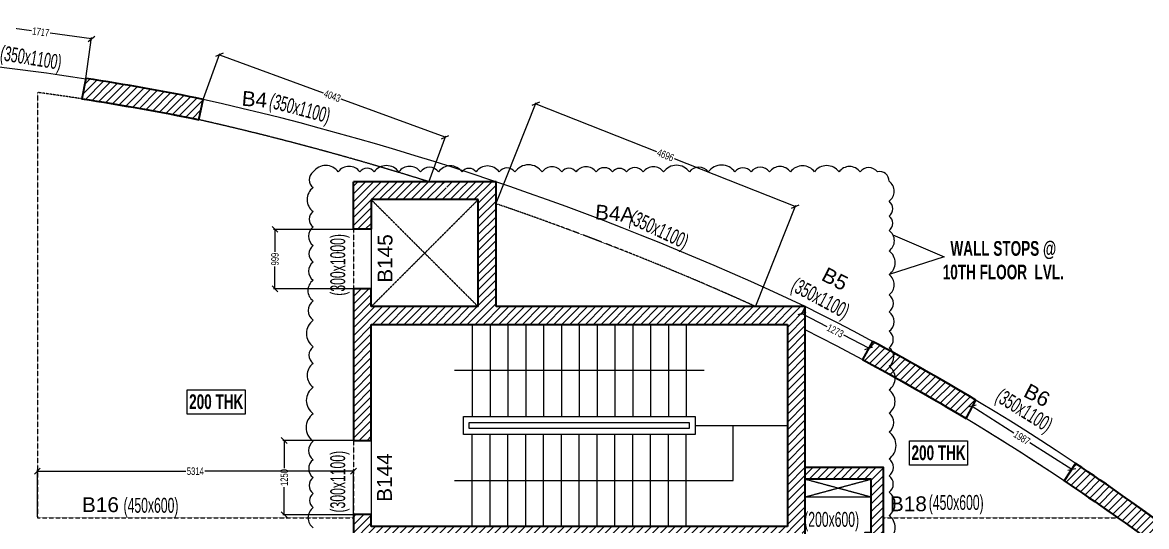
# Model space of a CAD drawing. Header units: millimetres. Extents: x 18542 to 87256, y 14692 to 73451.
# Drawn here: x 32736 to 51640, y 64663 to 73143 of the extents above; entities that cross this region are included whole.
import ezdxf
from ezdxf.enums import TextEntityAlignment as Align

# ---------------------------------------------------------------- set-up
doc = ezdxf.new("R2010")
doc.units = ezdxf.units.MM
doc.linetypes.add('HIDDEN', pattern=[0.375, 0.25, -0.125])
for name, color, linetype, lineweight in [('A-ANNO-DIMS', 8, 'Continuous', 15), ('A-DETL-MISC', 35, 'Continuous', 15), ('A-FLOR-IDEN', 11, 'Continuous', 9), ('A-HIDD-ABVE', 8, 'HIDDEN', 20), ('S-BEAM-IDEN', 2, 'Continuous', 9), ('S-COLS', 5, 'Continuous', 35)]:
    doc.layers.add(name, color=color, linetype=linetype, lineweight=lineweight)
for name, color, linetype in [('Beam Nos', 7, 'Continuous'), ('S-BEAM', 7, 'Continuous'), ('S-COL HATCH', 9, 'Continuous'), ('S-DIM', 7, 'Continuous')]:
    doc.layers.add(name, color=color, linetype=linetype)
doc.styles.add('Dim.s & Anno.(Misc.)', font='ARIALN.TTF')
doc.styles.add('SC-BBS1', font='SansSerif')
doc.styles.add('sobha.sed', font='swisscl.ttf')
doc.styles.add('Swis721 LtCn BT', font='swisscl.ttf', dxfattribs={"width": 0.9, "height": 233.355162})
doc.styles.add('Swis721 LtCn BT_B', font='', dxfattribs={"width": 0.9, "height": 246.918336})
doc.styles.get('Swis721 LtCn BT_B').set_extended_font_data('Swis721 LtCn BT', bold=True)
doc.dimstyles.new('A-GFC-100', dxfattribs={"dimscale": 100, "dimtxt": 1.75, "dimasz": 1.5, "dimexe": 1.5, "dimexo": 0, "dimgap": 1, "dimtad": 1, "dimdsep": 46, "dimtxsty": 'Dim.s & Anno.(Misc.)', "dimblk": 'ARCHTICK', "dimcen": 0, "dimdle": 1.5, "dimclrd": 256, "dimclre": 8, "dimclrt": 6, "dimazin": 2, "dimtfac": 1, "dimtix": 1, "dimtmove": 2, "dimatfit": 3, "dimfxl": 1, "dimtolj": 1, "dimlwd": -1, "dimlwe": 9, "dimarcsym": 0})
doc.dimstyles.new('S-50', dxfattribs={"dimscale": 50, "dimtxt": 2.5, "dimasz": 2, "dimexe": 0.5, "dimexo": 0.25, "dimgap": 0.25, "dimtad": 0, "dimdec": 0, "dimrnd": 0.0005, "dimzin": 0, "dimdsep": 46, "dimtxsty": 'sobha.sed', "dimblk": 'OBLIQUE', "dimcen": 0.09, "dimclrd": 8, "dimclre": 8, "dimclrt": 6, "dimadec": 0, "dimazin": 0, "dimtfac": 1, "dimtdec": 0, "dimtofl": 0, "dimtmove": 2, "dimatfit": 3, "dimfxl": 0.18, "dimtolj": 1, "dimtzin": 0, "dimlwd": -1, "dimlwe": -1, "dimarcsym": 0})
pattern_1 = [(45, (-31199541.81, 20886566.64), (-66.29126074, 66.29126074), [])]

# ---------------------------------------------------------------- blocks, each defined once
blk = doc.blocks.new('_ARCHTICK')
at = {"color": 0, "linetype": 'ByBlock', "const_width": 0.15}
blk.add_lwpolyline([(-0.5, -0.5), (0.5, 0.5)], dxfattribs=at)
blk = doc.blocks.new('_OBLIQUE')
at = {"color": 0, "linetype": 'ByBlock'}
blk.add_line((-0.5, -0.5), (0.5, 0.5), dxfattribs=at)
blk = doc.blocks.new('*D269')
at = {"layer": 'Defpoints', "color": 0, "transparency": 16777216}
for p in [(45901, 68363, 0), (47032, 67778, 0), (46972, 67663)]:
    blk.add_point(p, dxfattribs=at)
at = {"layer": 'S-DIM', "color": 8, "transparency": 16777216}
for p, q in [((45895, 68352), (45830, 68225)), ((45841, 68248), (46265, 68028)), ((46972, 67663), (46548, 67882)), ((47026, 67767), (46961, 67641))]:
    blk.add_line(p, q, dxfattribs=at)
at = {"layer": 'S-DIM', "color": 8, "transparency": 16777216, "xscale": 100, "yscale": 100, "zscale": 100}
for p, rotation in [((45841, 68248), 152.6659468066405), ((46972, 67663), 332.6659468066405)]:
    blk.add_blockref('_OBLIQUE', p, dxfattribs=dict(at, rotation=rotation))
at = {"layer": 'S-DIM', "color": 6, "transparency": 16777216, "insert": (46406, 67955), "char_height": 125, "attachment_point": 5, "rotation": 332.6659, "style": 'sobha.sed'}
blk.add_mtext('\\A1;1273', dxfattribs=at)
blk = doc.blocks.new('*D270')
at = {"layer": 'Defpoints', "color": 0, "transparency": 16777216}
for p in [(48770, 66789, 0), (50384, 65624), (50448, 65725, 0)]:
    blk.add_point(p, dxfattribs=at)
at = {"layer": 'S-DIM', "color": 8, "transparency": 16777216}
for p, q in [((48764, 66778), (48693, 66667)), ((48707, 66688), (49411, 66241)), ((50384, 65624), (49680, 66071)), ((50441, 65714), (50371, 65603))]:
    blk.add_line(p, q, dxfattribs=at)
at = {"layer": 'S-DIM', "color": 8, "transparency": 16777216, "xscale": 100, "yscale": 100, "zscale": 100}
for p, rotation in [((48707, 66688), 147.605204954426), ((50384, 65624), 327.605204954426)]:
    blk.add_blockref('_OBLIQUE', p, dxfattribs=dict(at, rotation=rotation))
at = {"layer": 'S-DIM', "color": 6, "transparency": 16777216, "insert": (49545, 66156), "char_height": 125, "attachment_point": 5, "rotation": 327.6052, "style": 'sobha.sed'}
blk.add_mtext('\\A1;1987', dxfattribs=at)
blk = doc.blocks.new('*D347')
at = {"layer": 'Defpoints', "color": 0, "transparency": 16777216}
for p in [(38301, 65593), (32986, 64812), (38301, 64812)]:
    blk.add_point(p, dxfattribs=at)
at = {"layer": 'S-DIM', "color": 8, "transparency": 16777216}
for p, q in [((32986, 64824), (32986, 65618)), ((38301, 64824), (38301, 65618)), ((32986, 65593), (35482, 65593)), ((38301, 65593), (35805, 65593))]:
    blk.add_line(p, q, dxfattribs=at)
at = {"layer": 'S-DIM', "color": 8, "transparency": 16777216, "xscale": 100, "yscale": 100, "zscale": 100, "rotation": 180}
blk.add_blockref('_OBLIQUE', (32986, 65593), dxfattribs=at)
at = {"layer": 'S-DIM', "color": 8, "transparency": 16777216, "xscale": 100, "yscale": 100, "zscale": 100}
blk.add_blockref('_OBLIQUE', (38301, 65593), dxfattribs=at)
at = {"layer": 'S-DIM', "color": 6, "transparency": 16777216, "insert": (35643, 65593), "char_height": 125, "attachment_point": 5, "style": 'sobha.sed'}
blk.add_mtext('\\A1;5314', dxfattribs=at)
blk = doc.blocks.new('*D428')
at = {"layer": 'Defpoints', "color": 0, "transparency": 16777216}
for p in [(33895, 72867), (32100, 72422, 0), (33802, 72189, 0)]:
    blk.add_point(p, dxfattribs=at)
at = {"layer": 'S-DIM', "color": 8, "transparency": 16777216}
for p, q in [((32102, 72434), (32196, 73125)), ((32193, 73100), (32886, 73005)), ((33895, 72867), (33201, 72962)), ((33804, 72201), (33898, 72892))]:
    blk.add_line(p, q, dxfattribs=at)
at = {"layer": 'S-DIM', "color": 8, "transparency": 16777216, "xscale": 100, "yscale": 100, "zscale": 100}
for p, rotation in [((32193, 73100), 172.2204267206045), ((33895, 72867), 352.2204267206046)]:
    blk.add_blockref('_OBLIQUE', p, dxfattribs=dict(at, rotation=rotation))
at = {"layer": 'S-DIM', "color": 6, "transparency": 16777216, "insert": (33044, 72984), "char_height": 125, "attachment_point": 5, "rotation": 352.2204, "style": 'sobha.sed'}
blk.add_mtext('\\A1;1717', dxfattribs=at)
blk = doc.blocks.new('*D429')
at = {"layer": 'Defpoints', "color": 0, "transparency": 16777216}
for p in [(35774, 71849, 0), (39845, 71212), (39571, 70463, 0)]:
    blk.add_point(p, dxfattribs=at)
at = {"layer": 'S-DIM', "color": 8, "transparency": 16777216}
for p, q in [((35778, 71861), (36056, 72623)), ((36047, 72599), (37794, 71961)), ((39845, 71212), (38098, 71850)), ((39576, 70474), (39854, 71236))]:
    blk.add_line(p, q, dxfattribs=at)
at = {"layer": 'S-DIM', "color": 8, "transparency": 16777216, "xscale": 100, "yscale": 100, "zscale": 100}
for p, rotation in [((36047, 72599), 159.9410976017886), ((39845, 71212), 339.9410976017886)]:
    blk.add_blockref('_OBLIQUE', p, dxfattribs=dict(at, rotation=rotation))
at = {"layer": 'S-DIM', "color": 6, "transparency": 16777216, "insert": (37946, 71906), "char_height": 125, "attachment_point": 5, "rotation": 339.9411, "style": 'sobha.sed'}
blk.add_mtext('\\A1;4043', dxfattribs=at)
blk = doc.blocks.new('*D430')
at = {"layer": 'Defpoints', "color": 0, "transparency": 16777216}
for p in [(41367, 71775), (40701, 70092, 0), (45067, 68363, 0)]:
    blk.add_point(p, dxfattribs=at)
at = {"layer": 'S-DIM', "color": 8, "transparency": 16777216}
for p, q in [((40705, 70104), (41376, 71798)), ((41367, 71775), (43400, 70970)), ((45733, 70045), (43701, 70851)), ((45071, 68374), (45742, 70069))]:
    blk.add_line(p, q, dxfattribs=at)
at = {"layer": 'S-DIM', "color": 8, "transparency": 16777216, "xscale": 100, "yscale": 100, "zscale": 100}
for p, rotation in [((41367, 71775), 158.3877421367296), ((45733, 70045), 338.3877421367296)]:
    blk.add_blockref('_OBLIQUE', p, dxfattribs=dict(at, rotation=rotation))
at = {"layer": 'S-DIM', "color": 6, "transparency": 16777216, "insert": (43550, 70910), "char_height": 125, "attachment_point": 5, "rotation": 338.3877, "style": 'sobha.sed'}
blk.add_mtext('\\A1;4696', dxfattribs=at)
blk = doc.blocks.new('*D442')
at = {"layer": 'Defpoints', "color": 0, "transparency": 16777216}
for p in [(38601, 69662, 0), (36983, 68663), (38601, 68663, 0)]:
    blk.add_point(p, dxfattribs=at)
at = {"layer": 'S-DIM', "color": 8, "transparency": 16777216}
for p, q in [((38588, 69662), (36958, 69662)), ((36983, 69662), (36983, 69284)), ((36983, 68663), (36983, 69040)), ((38588, 68663), (36958, 68663))]:
    blk.add_line(p, q, dxfattribs=at)
at = {"layer": 'S-DIM', "color": 8, "transparency": 16777216, "xscale": 100, "yscale": 100, "zscale": 100}
for p, rotation in [((36983, 69662), 90), ((36983, 68663), 270)]:
    blk.add_blockref('_OBLIQUE', p, dxfattribs=dict(at, rotation=rotation))
at = {"layer": 'S-DIM', "color": 6, "transparency": 16777216, "insert": (36983, 69162), "char_height": 125, "attachment_point": 5, "rotation": 90, "style": 'sobha.sed'}
blk.add_mtext('\\A1;999', dxfattribs=at)
blk = doc.blocks.new('*D443')
at = {"layer": 'Defpoints', "color": 0, "transparency": 16777216}
for p in [(38601, 66112, 0), (37139, 64862), (38601, 64862, 0)]:
    blk.add_point(p, dxfattribs=at)
at = {"layer": 'S-DIM', "color": 8, "transparency": 16777216}
for p, q in [((38588, 66112), (37114, 66112)), ((37139, 66112), (37139, 65646)), ((37139, 64862), (37139, 65327)), ((38588, 64862), (37114, 64862))]:
    blk.add_line(p, q, dxfattribs=at)
at = {"layer": 'S-DIM', "color": 8, "transparency": 16777216, "xscale": 100, "yscale": 100, "zscale": 100}
for p, rotation in [((37139, 66112), 90), ((37139, 64862), 270)]:
    blk.add_blockref('_OBLIQUE', p, dxfattribs=dict(at, rotation=rotation))
at = {"layer": 'S-DIM', "color": 6, "transparency": 16777216, "insert": (37139, 65487), "char_height": 125, "attachment_point": 5, "rotation": 90, "style": 'sobha.sed'}
blk.add_mtext('\\A1;1250', dxfattribs=at)
blk = doc.blocks.new('A$C21ee9bdd')
at = {"layer": 'A-DETL-MISC'}
for p, q in [((-5300, 0), (-5300, -1550)), ((-5000, 0), (-5000, -1550)), ((-4700, 0), (-4700, -1550)), ((-4400, 0), (-4400, -1550)), ((-4100, 0), (-4100, -1550)), ((-3800, 0), (-3800, -1550)), ((-3500, 0), (-3500, -1550)), ((-3200, 0), (-3200, -1550)), ((-2900, 0), (-2900, -1550)), ((-2600, 0), (-2600, -1550)), ((-2300, 0), (-2300, -1550)), ((-2000, 0), (-2000, -1550)), ((-1700, 0), (-1700, -1550)), ((-1550, -1700), (0, -1700)), ((-5300, -3400), (-5300, -1850)), ((-5000, -3400), (-5000, -1850)), ((-4700, -3400), (-4700, -1850)), ((-4400, -3400), (-4400, -1850)), ((-4100, -3400), (-4100, -1850)), ((-3800, -3400), (-3800, -1850)), ((-3500, -3400), (-3500, -1850)), ((-3200, -3400), (-3200, -1850)), ((-2900, -3400), (-2900, -1850)), ((-2600, -3400), (-2600, -1850)), ((-2300, -3400), (-2300, -1850)), ((-2000, -3400), (-2000, -1850)), ((-1700, -3400), (-1700, -1850))]:
    blk.add_line(p, q, dxfattribs=at)
for points in [[(-1550, -1550), (-1550, -1850), (-5450, -1850), (-5450, -1550)], [(-1650, -1650), (-1650, -1750), (-5350, -1750), (-5350, -1650)]]:
    blk.add_lwpolyline(points, close=True, dxfattribs=at)
at = {"layer": 'A-ANNO-DIMS', "ltscale": 500}
for points in [[(-1400, -775), (-5600, -775)], [(-1700, -2625), (-912, -2625), (-912, -1700)], [(-5600, -2625), (-1700, -2625)]]:
    blk.add_leader(points, dimstyle='A-GFC-100', override={"dimasz": 0.002, "dimtad": 0, "dimfxl": 0.18, "dimarcsym": 1}, dxfattribs=at)

msp = doc.modelspace()

# ---------------------------------------------------------------- hatches: boundary and pattern name
at = {"layer": 'S-COL HATCH', "transparency": 33554687}
h = msp.add_hatch(dxfattribs=at)
h.set_pattern_fill('ANSI31', color=256, scale=750)
h.set_pattern_definition(pattern_1)
h.paths.add_polyline_path([(35704, 71506.4), (35773.7, 71849.4, 0.0118114), (33804.4, 72201.6), (33734.6, 71858.3, -0.0119099)])
h = msp.add_hatch(dxfattribs=at)
h.set_pattern_fill('ANSI31', color=256, scale=750)
h.set_pattern_definition(pattern_1)
h.paths.add_polyline_path([(39411.4, 70462.7), (38300.6, 70462.7), (38300.6, 69662.7), (38600.6, 69662.7), (38600.6, 70162.7), (39411.4, 70162.7)], flags=17)
h.paths.add_polyline_path([(39711.4, 70462.7), (39411.4, 70462.7), (39411.4, 70162.7), (39711.4, 70162.7)], flags=17)
edge = h.paths.add_edge_path()
edge.add_line((39749.9, 70462.7), (40303.7, 70462.7))
edge.add_line((40303.7, 70462.7), (40175.4, 70327))
edge.add_line((40175.4, 70327), (39990.5, 70310.1))
edge.add_line((39990.5, 70310.1), (39711.4, 70462.7))
edge.add_line((39711.4, 70462.7), (39711.4, 70162.7))
edge.add_line((39711.4, 70162.7), (40400.6, 70162.7))
edge.add_line((40400.6, 70162.7), (40400.6, 68362.7))
edge.add_line((40400.6, 68362.7), (38600.6, 68362.7))
edge.add_line((38600.6, 68362.7), (38600.6, 68662.7))
edge.add_line((38600.6, 68662.7), (38300.6, 68662.7))
edge.add_line((38300.6, 68662.7), (38300.6, 66112.7))
edge.add_line((38300.6, 66112.7), (38600.6, 66112.7))
edge.add_line((38600.6, 66112.7), (38600.6, 68062.7))
edge.add_line((38600.6, 68062.7), (45441.7, 68062.7))
edge.add_line((45441.7, 68062.7), (45441.7, 68362.7))
edge.add_line((45441.7, 68362.7), (45127.1, 68362.7))
edge.add_line((45127.1, 68362.7), (45122.8, 68352.6))
edge.add_arc((27066.6, 30432.3), 41999.7, 64.53794, 64.5701)
edge.add_line((45101.5, 68362.7), (40700.6, 68362.7))
edge.add_line((40700.6, 68362.7), (40700.6, 70462.7))
edge.add_line((40700.6, 70462.7), (40596.3, 70462.7))
edge.add_line((40596.3, 70462.7), (40303.7, 70462.7))
edge.add_arc((40026.8, 70660.6), 340.3, 215.54825, 324.45175, ccw=False)
h.paths.add_polyline_path([(45900.6, 68362.7), (45441.7, 68362.7), (45441.7, 68062.7), (45600.6, 68062.7), (45600.6, 64662.7), (45441.7, 64662.7), (45441.7, 64362.7), (45900.6, 64362.7)])
h.paths.add_polyline_path([(45441.7, 64662.7), (38600.6, 64662.7), (38600.6, 64862.7), (38300.6, 64862.7), (38300.6, 64362.7), (45441.7, 64362.7)])
h = msp.add_hatch(dxfattribs=at)
h.set_pattern_fill('ANSI31', color=256, scale=750)
h.set_pattern_definition(pattern_1)
h.paths.add_polyline_path([(47031.5, 67778.1), (46865.7, 67469.9, -0.0119099), (48604.4, 66480.4), (48770.4, 66788.9, 0.0118114)])
h = msp.add_hatch(dxfattribs=at)
h.set_pattern_fill('ANSI31', color=256, scale=750)
h.set_pattern_definition(pattern_1)
h.paths.add_polyline_path([(47210.6, 65661.6), (45900.6, 65661.5), (45900.6, 65461.5), (47010.6, 65461.6), (47010.6, 64561.5), (46910.6, 64561.6), (46910.6, 64362.7), (47210.6, 64361.5), (47210.6, 64561.5)])
h = msp.add_hatch(dxfattribs=at)
h.set_pattern_fill('ANSI31', color=256, scale=750)
h.set_pattern_definition(pattern_1)
h.paths.add_polyline_path([(50448, 65724.5), (50253.2, 65433.7, -0.0119099), (51888.2, 64280.8), (52083.2, 64571.9, 0.0118114)])

# ---------------------------------------------------------------- linework, layer by layer
at = {"layer": 'A-FLOR-IDEN', "color": 8, "flags": 128}
for points in [[(36483.3, 66964.4), (36483.3, 66552.6), (35505.8, 66552.6), (35505.8, 66964.4)], [(36483.3, 66964.4), (36483.3, 66552.6), (35505.8, 66552.6), (35505.8, 66964.4)], [(48632.3, 66105.4), (48632.3, 65693.6), (47654.8, 65693.6), (47654.8, 66105.4)], [(48632.3, 66105.4), (48632.3, 65693.6), (47654.8, 65693.6), (47654.8, 66105.4)]]:
    msp.add_lwpolyline(points, close=True, dxfattribs=at)
at = {"layer": 'A-HIDD-ABVE', "linetype": 'HIDDEN'}
for p, q in [((38600.6, 70162.7, 0), (40400.6, 68362.7, 0)), ((38600.6, 68362.7, 0), (40400.6, 70162.7, 0)), ((45900.6, 65161.5, 0), (47010.6, 65461.6, 0)), ((45900.6, 65461.5, 0), (47010.6, 65161.6, 0))]:
    msp.add_line(p, q, dxfattribs=at)
at = {"layer": 'S-BEAM', "linetype": 'HIDDEN'}
for p, q in [((38300.6, 69661.5, 0), (38300.6, 68661.5, 0)), ((38300.6, 66111.5, 0), (38300.6, 64861.5, 0)), ((32986.2, 64811.5), (38300.6, 64811.5)), ((47210.6, 64811.5, 0), (51156, 64811.5, 0))]:
    msp.add_line(p, q, dxfattribs=at)
at = {"layer": 'S-BEAM'}
for p, q in [((38600.6, 69661.5, 0), (38600.6, 68661.5, 0)), ((38600.6, 66111.5, 0), (38600.6, 64861.5, 0)), ((45900.6, 65161.5, 0), (47010.6, 65161.6, 0))]:
    msp.add_line(p, q, dxfattribs=at)
at = {"layer": 'S-BEAM', "linetype": 'HIDDEN', "elevation": 0}
for points in [[(35705, 71506.1, 0.0168801), (32986.2, 71965.8), (32986.2, 64811.5)], [(39571.3, 70462.7, 0.0205865), (35696.5, 71508)], [(45066.7, 68362.7, 0.0240935), (40700.6, 70092.4, 0.0240935)], [(49311.2, 66044.9, 0.0124051), (47570.1, 67082.2, 0.0124051)], [(51156, 64811.5, 0.0135836), (49311.2, 66044.9, 0.0103147)]]:
    msp.add_lwpolyline(points, format="xyb", dxfattribs=at)
at = {"layer": 'S-BEAM', "ltscale": 250000, "elevation": 0}
for points in [[(45900.6, 68362.7, 0.0546873), (35773.7, 71849.4, 0.0317099)], [(86140.8, 49574.9, -0.1044195), (54023.7, 63039.9, 0.059137), (45900.6, 68362.7, 0.059137)], [(86075, 49231.1, -0.1044683), (53811.2, 62761.4, 0.0581656), (45900.6, 67971.3, 0.0581656)]]:
    msp.add_lwpolyline(points, format="xyb", dxfattribs=at)
at = {"layer": 'S-BEAM', "ltscale": 250000}
msp.add_arc((27486.4, 32305.8, 0), 40380.2, 81.00201, 101.23709, dxfattribs=at)
at = {"layer": 'S-BEAM-IDEN'}
msp.add_lwpolyline([(47309.8, 64444.7, 0.5205671), (47309.8, 64847.1, 0.5205671), (47309.8, 65238.8, 0.5205671), (47309.8, 65516.1, 0.5205671), (47309.8, 65799.4, 0.5205671), (47309.8, 66255.5, 0.5205671), (47309.8, 66568.2, 0.5205671), (47309.8, 66960.3, 0.5205671), (47309.8, 67359.9, 0.5205671), (47309.8, 67671.2, 0.5205671), (47309.8, 67947.1, 0.5205671), (47309.8, 68274.6, 0.5205671), (47309.8, 68560.3, 0.5205671), (47309.8, 68900.9, 0.5205671), (47309.8, 69298.8, 0.5205671), (47309.8, 69644, 0.5205671), (47309.8, 69883.4, 0.5205671), (47309.8, 70135.2, 0.5205671), (47309.8, 70470.9, 0.5205671), (47113.9, 70627, 0.5205671), (46823.4, 70627, 0.5205671), (46468.5, 70627, 0.5205671), (46056.5, 70627, 0.5205671), (45653.8, 70627, 0.5205671), (45298.7, 70627, 0.5205671), (44988.7, 70627, 0.5205671), (44718.7, 70627, 0.5205671), (44269.1, 70627, 0.5205671), (43953.7, 70627, 0.5205671), (43518, 70627, 0.5205671), (43176.3, 70627, 0.5205671), (42895, 70627, 0.5205671), (42661.3, 70627, 0.5205671), (42382.4, 70627, 0.5205671), (42046.4, 70627, 0.5205671), (41806.8, 70627, 0.5205671), (41476.8, 70627, 0.5205671), (41016.4, 70627, 0.5205671), (40752.7, 70627, 0.5205671), (40363.7, 70627, 0.5205671), (40128.5, 70627, 0.5205671), (39732.7, 70627, 0.5205671), (39428.7, 70627, 0.5205671), (39064.4, 70627, 0.5205671), (38651.3, 70627, 0.5205671), (38410.7, 70627, 0.5205671), (38045.7, 70627, 0.5205671), (37626.6, 70627, 0.5205671), (37626.6, 70364.1, 0.5205671), (37626.6, 69961.9, 0.5205671), (37626.6, 69702.8, 0.5205671), (37626.6, 69389.8, 0.5205671), (37626.6, 69109.8, 0.5205671), (37626.6, 68806.5, 0.5205671), (37626.6, 68458.8, 0.5205671), (37626.6, 68133.4, 0.5205671), (37626.6, 67686.9, 0.5205671), (37626.6, 67407.8, 0.5205671), (37626.6, 67008.2, 0.5205671), (37626.6, 66560.2, 0.5205671), (37626.6, 66096.2, 0.5205671), (37626.6, 65785.1, 0.5205671), (37626.6, 65488.4, 0.5205671), (37626.6, 65217.5, 0.5205671), (37626.6, 64980.1, 0.5205671), (37626.6, 64639.5, 0.5205671)], format="xyb", dxfattribs=at)
msp.add_lwpolyline([(47375.4, 69569.5), (48239.2, 69199.6), (47309.8, 68900.9)], dxfattribs=at)
at = {"layer": 'S-COLS'}
for p, q in [((40700.6, 70462.7, 0), (38300.6, 70462.7, 0)), ((40700.6, 68362.7, 0), (40700.6, 70462.7, 0)), ((40400.6, 70162.7, 0), (38600.6, 70162.7, 0)), ((40400.6, 68362.7, 0), (40400.6, 70162.7, 0)), ((40400.6, 68362.7, 0), (38600.6, 68362.7, 0)), ((45900.6, 68362.7, 0), (40700.6, 68362.7, 0)), ((45900.6, 64362.7, 0), (45900.6, 68362.7, 0)), ((38600.6, 68062.7, 0), (45600.6, 68062.7, 0)), ((38600.6, 66112.7, 0), (38600.6, 68062.7, 0)), ((45600.6, 68062.7, 0), (45600.6, 64662.7, 0)), ((38300.6, 66112.7, 0), (38600.6, 66112.7, 0)), ((38300.6, 64862.7, 0), (38300.6, 64362.7, 0)), ((38600.6, 64862.7, 0), (38300.6, 64862.7, 0)), ((38600.6, 64662.7, 0), (38600.6, 64862.7, 0)), ((45600.6, 64662.7, 0), (38600.6, 64662.7, 0))]:
    msp.add_line(p, q, dxfattribs=at)
at = {"layer": 'S-COLS', "elevation": 0}
for points in [[(35704, 71506.4), (35773.7, 71849.4, 0.0118114), (33804.4, 72201.6), (33734.6, 71858.3, -0.0119099), (35704, 71506.4)], [(48770.4, 66788.9, 0.0118114), (47031.5, 67778.1), (46865.7, 67469.9, -0.0119099), (48604.4, 66480.4), (48770.4, 66788.9)], [(50448, 65724.5), (50253.2, 65433.7, -0.0119099), (51888.2, 64280.8), (52083.2, 64571.9, 0.0118114), (50448, 65724.5)]]:
    msp.add_lwpolyline(points, format="xyb", dxfattribs=at)
for points in [[(38600.6, 70162.7), (38600.6, 69662.7), (38300.6, 69662.7), (38300.6, 70462.7)], [(38600.6, 68362.7), (38600.6, 68662.7), (38300.6, 68662.7), (38300.6, 66112.7)], [(45900.6, 65661.5), (47210.6, 65661.6), (47210.6, 64561.5), (47210.6, 64361.5), (46910.6, 64362.7), (46910.6, 64561.6), (47010.6, 64561.5), (47010.6, 65461.6), (45900.6, 65461.5), (45900.6, 65661.5)]]:
    msp.add_lwpolyline(points, dxfattribs=at)

# ---------------------------------------------------------------- block references
at = {"layer": 'S-BEAM-IDEN'}
msp.add_blockref('A$C21ee9bdd', (45600.6, 68062.7, 0), dxfattribs=at)

# ---------------------------------------------------------------- texts
at = {"layer": 'A-FLOR-IDEN', "color": 1, "attachment_point": 2, "line_spacing_factor": 0.964267, "style": 'Swis721 LtCn BT_B'}
for s, insert, char_height, width in [('WALL STOPS @ \\P10TH FLOOR  LVL.', (49232.1, 69464.8), 246.918, 3733.482), ('200 THK', (35994.6, 66886.3), 246.92, 1155), ('200 THK', (35994.6, 66886.3), 246.92, 1155), ('200 THK', (48143.6, 66027.3), 246.92, 1155), ('200 THK', (48143.6, 66027.3), 246.92, 1155)]:
    msp.add_mtext(s, dxfattribs=dict(at, insert=insert, char_height=char_height, width=width))
at = {"layer": 'Beam Nos', "color": 3, "style": 'SC-BBS1'}
for s, rotation, p in [('B4', 355.13395, (36622.5, 71651.5, 0)), ('B4A', 355.13395, (42680.8, 69730, 0)), ('B145', 90, (39033.2, 69172, 0)), ('B5', 332.64829, (46309.3, 68651.4, 0)), ('B6', 332.64829, (49707.7, 66694.1)), ('B144', 90, (39023.3, 65486.3))]:
    msp.add_text(s, height=250, rotation=rotation, dxfattribs=at).set_placement(p, align=Align.BOTTOM_CENTER)
for s, p in [('B16', (34047.6, 64830.4, 0)), ('B18', (47635.1, 64845.4, 0))]:
    msp.add_text(s, height=250, dxfattribs=at).set_placement(p, align=Align.BOTTOM_CENTER)
at = {"layer": 'S-BEAM-IDEN', "color": 3, "style": 'Swis721 LtCn BT', "width": 0.8}
for s, rotation, p in [('(350x1100)', 350.68539, (32348.2, 72512)), ('(300x1000)', 90, (38163.4, 68546.1, 0)), ('(350x1100)', 331.79745, (45643.5, 68642.4)), ('(300x1100)', 90, (38163.4, 64898.3, 0))]:
    msp.add_text(s, height=250, rotation=rotation, dxfattribs=at).set_placement(p)
at = {"layer": 'S-BEAM-IDEN', "style": 'Swis721 LtCn BT', "width": 0.8}
for rotation, p in [(345.05471, (36871.2, 71714.2)), (334.75604, (42925.5, 69768.4)), (327.98337, (49079.8, 66787.4))]:
    msp.add_text('(350x1100)', height=250, rotation=rotation, dxfattribs=at).set_placement(p)
at = {"layer": 'S-BEAM-IDEN', "color": 3, "style": 'Swis721 LtCn BT', "width": 0.8}
for s, p in [('(450x600)', (34436.1, 64894.9)), ('(450x600)', (47978.2, 64943, 0)), ('(200x600)', (45883.3, 64657.7, 0))]:
    msp.add_text(s, height=250, dxfattribs=at).set_placement(p)

# ---------------------------------------------------------------- dimensions: what is measured, and where the dimension line sits
at = {"layer": 'S-DIM', "color": 1}
for p1, p2, distance, picture, middle in [((32100.4, 72421.6, 0), (33801.9, 72189.1, 0), 684.5, '*D428', (33043.8, 72983.5)), ((35773.7, 71849.4, 0), (39571.3, 70462.7, 0), 798.2, '*D429', (37946.3, 71905.8)), ((45066.7, 68362.7, 0), (40700.6, 70092.4, 0), -1809.8, '*D430', (43550.2, 70910.2)), ((45900.6, 68362.7, 0), (47031.5, 67778.1, 0), -129.7, '*D269', (46406.5, 67955.2)), ((48770.4, 66788.9, 0), (50448, 65724.5, 0), -119.1, '*D270', (49545.4, 66156.1))]:
    dim = msp.add_aligned_dim(p1=p1, p2=p2, distance=distance, dimstyle='S-50', dxfattribs=at)
    dim.commit()
    dim.dimension.update_dxf_attribs({"geometry": picture, "text_midpoint": middle})
for base, p1, p2, picture, middle in [((36983.3, 68662.7), (38600.6, 69661.5, 0), (38600.6, 68662.7, 0), '*D442', (36983.3, 69162.1)), ((37138.7, 64861.5), (38600.6, 66111.5, 0), (38600.6, 64861.5, 0), '*D443', (37138.7, 65486.5))]:
    dim = msp.add_linear_dim(base=base, p1=p1, p2=p2, angle=90, dimstyle='S-50', dxfattribs=at)
    dim.commit()
    dim.dimension.update_dxf_attribs({"geometry": picture, "text_midpoint": middle})
dim = msp.add_linear_dim(base=(38300.6, 65592.5), p1=(32986.2, 64811.5), p2=(38300.6, 64811.5), dimstyle='S-50', dxfattribs=at)
dim.commit()
dim.dimension.update_dxf_attribs({"geometry": '*D347', "text_midpoint": (35643.4, 65592.5)})

doc.saveas('drawing.dxf')
